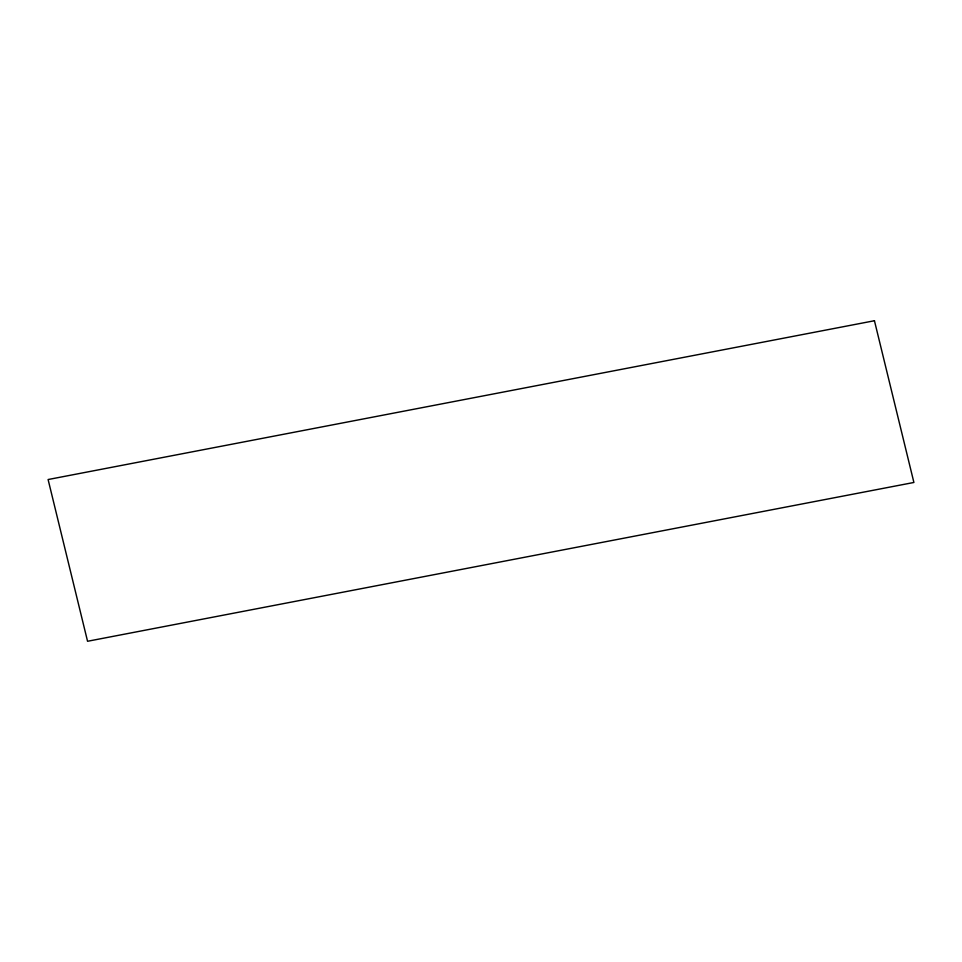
<?xml version="1.0" encoding="UTF-8"?>
<svg xmlns="http://www.w3.org/2000/svg" width="962" height="962" viewBox="0 0 962 962"><rect width="100%" height="100%" fill="white"/><g stroke="black" fill="none" stroke-linecap="round" stroke-linejoin="round"><path stroke-width="1.44" d="M874.446 320.731L48.1 479.533L87.554 641.269L913.9 482.467L874.446 320.731"/></g></svg>
